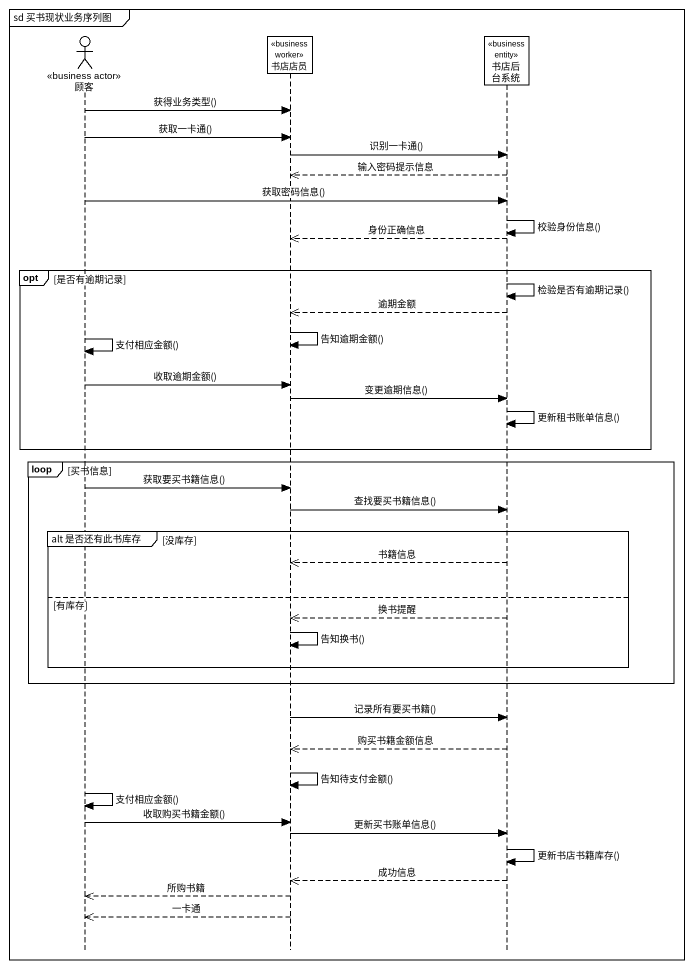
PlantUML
@startuml
mainframe sd 买书现状业务序列图
hide footbox
actor 顾客 <<business actor>>
participant 书店店员 <<business worker>>
participant 书店后台系统 <<business entity>>

顾客 -> 书店店员 : 获得业务类型()
顾客 -> 书店店员 : 获取一卡通()
书店店员 -> 书店后台系统 : 识别一卡通()
书店后台系统 -->> 书店店员 : 输入密码提示信息
顾客 -> 书店后台系统 : 获取密码信息()
书店后台系统 -> 书店后台系统 : 校验身份信息()
书店后台系统 -->> 书店店员 : 身份正确信息
opt 是否有逾期记录
  书店后台系统 -> 书店后台系统 : 检验是否有逾期记录()
  书店后台系统 -->> 书店店员 : 逾期金额
  书店店员 -> 书店店员 : 告知逾期金额()
  顾客 -> 顾客 : 支付相应金额()
  顾客 -> 书店店员 : 收取逾期金额()
  书店店员 -> 书店后台系统 : 变更逾期信息()
  书店后台系统 -> 书店后台系统 : 更新租书账单信息()
end
loop 买书信息
  顾客 -> 书店店员 : 获取要买书籍信息()
  书店店员 -> 书店后台系统 : 查找要买书籍信息()
  group alt 是否还有此书库存 [没库存]
    书店后台系统 -->> 书店店员 : 书籍信息
  else 有库存
    书店后台系统 -->> 书店店员 : 换书提醒
    书店店员 -> 书店店员 : 告知换书()
  end
end
书店店员 -> 书店后台系统 : 记录所有要买书籍()
书店后台系统 -->> 书店店员 : 购买书籍金额信息
书店店员 -> 书店店员 : 告知待支付金额()
顾客 -> 顾客 : 支付相应金额()
顾客 -> 书店店员 : 收取购买书籍金额()
书店店员 -> 书店后台系统 : 更新买书账单信息()
书店后台系统 -> 书店后台系统 : 更新书店书籍库存()
书店后台系统 -->> 书店店员 : 成功信息
书店店员 -->> 顾客 : 所购书籍
书店店员 -->> 顾客 : 一卡通
@enduml
